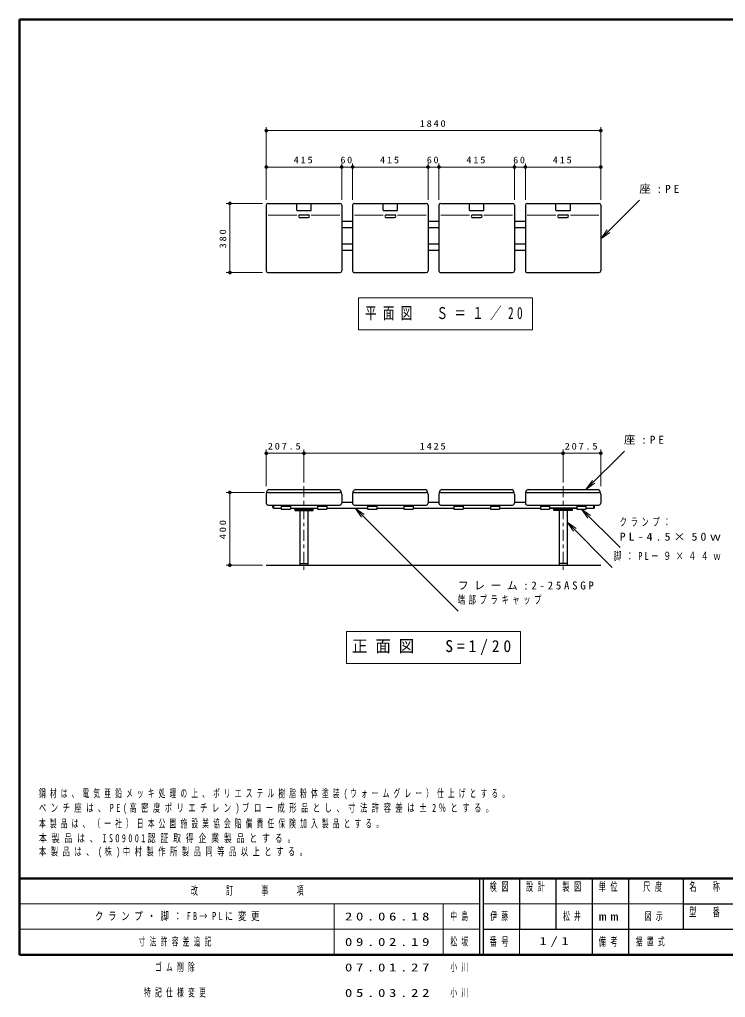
# Model space of a CAD drawing. Units: millimetres on the paper, scale 1:20. Extents: x -365 to 0, y -12 to 257.
# Drawn here: x -365 to -170.9, y -11.7 to 257 of the extents above; entities that cross this region are included whole.
import ezdxf

# ---------------------------------------------------------------- set-up
doc = ezdxf.new("R2010")
doc.units = ezdxf.units.MM
doc.linetypes.add('USER2', pattern=[6, 3, -1, 1, -1])
doc.layers.add('LY_1', color=7, linetype='Continuous', lineweight=25)
doc.layers.add('LY_3', color=7, linetype='Continuous', lineweight=13)
doc.styles.add('ＭＳ ゴシック', font='')
doc.styles.get('ＭＳ ゴシック').set_extended_font_data('MS Gothic')

# ---------------------------------------------------------------- blocks, each defined once
blk = doc.blocks.new('filled_dot')
at = {"color": 0, "linetype": 'Continuous', "lineweight": -2, "const_width": 1.25}
blk.add_lwpolyline([(-0.625, 0, 1), (0.625, 0, 1)], format="xyb", close=True, dxfattribs=at)
blk = doc.blocks.new('open_arrow')
at = {"color": 0, "linetype": 'Continuous', "lineweight": -2}
blk.add_lwpolyline([(7.5, 1.25), (0, 0), (7.5, -1.25)], dxfattribs=at)

msp = doc.modelspace()

# ---------------------------------------------------------------- linework, layer by layer
at = {"layer": 'LY_1', "lineweight": 13}
for p, q in [((-297.148, 207.473), (-297.148, 227.473)), ((-297.148, 226.473), (-205.148, 226.473)), ((-205.148, 207.473), (-205.148, 227.473)), ((-297.148, 216.473), (-276.398, 216.473)), ((-276.398, 207.473), (-276.398, 217.473)), ((-276.398, 216.473), (-273.398, 216.473)), ((-273.398, 207.473), (-273.398, 217.473)), ((-273.398, 216.473), (-252.648, 216.473)), ((-252.648, 207.473), (-252.648, 217.473)), ((-252.648, 216.473), (-249.648, 216.473)), ((-249.648, 207.473), (-249.648, 217.473)), ((-249.648, 216.473), (-228.898, 216.473)), ((-228.898, 207.473), (-228.898, 217.473)), ((-228.898, 216.473), (-225.898, 216.473)), ((-225.898, 207.473), (-225.898, 217.473)), ((-225.898, 216.473), (-205.148, 216.473)), ((-205.148, 196.754), (-194.541, 207.36)), ((-298.148, 206.473), (-308.148, 206.473)), ((-307.148, 187.473), (-307.148, 206.473)), ((-296.648, 203.242), (-288.773, 203.242)), ((-284.773, 203.242), (-276.898, 203.242)), ((-272.898, 203.242), (-265.023, 203.242)), ((-261.023, 203.242), (-253.148, 203.242)), ((-249.148, 203.242), (-241.273, 203.242)), ((-237.273, 203.242), (-229.398, 203.242)), ((-225.398, 203.242), (-217.523, 203.242)), ((-213.523, 203.242), (-205.648, 203.242)), ((-298.148, 187.473), (-308.148, 187.473)), ((-271.774, 180.559), (-271.774, 171.759)), ((-223.974, 180.559), (-271.774, 180.559)), ((-223.974, 171.759), (-223.974, 180.559)), ((-271.774, 171.759), (-223.974, 171.759)), ((-297.148, 128.81), (-297.148, 138.81)), ((-297.148, 137.81), (-286.773, 137.81)), ((-286.773, 129.81), (-286.773, 138.81)), ((-286.773, 137.81), (-215.523, 137.81)), ((-215.523, 129.81), (-215.523, 138.81)), ((-215.523, 137.81), (-205.148, 137.81)), ((-209.238, 127.81), (-198.632, 138.417)), ((-205.148, 128.81), (-205.148, 138.81)), ((-297.648, 127.06), (-308.173, 127.06)), ((-307.173, 107.06), (-307.173, 127.06)), ((-272.702, 122.71), (-244.418, 94.426)), ((-210.463, 122.485), (-199.857, 111.879)), ((-214.423, 118.892), (-201.99, 106.459)), ((-298.173, 107.06), (-308.173, 107.06)), ((-275.048, 88.826), (-275.048, 80.026)), ((-227.248, 88.826), (-275.048, 88.826)), ((-227.248, 80.026), (-227.248, 88.826)), ((-275.048, 80.026), (-227.248, 80.026))]:
    msp.add_line(p, q, dxfattribs=at)
at = {"layer": 'LY_1'}
for p, q in [((-297.148, 205.973), (-297.148, 187.973)), ((-296.648, 206.473), (-276.898, 206.473)), ((-288.773, 204.598), (-288.773, 206.223)), ((-288.673, 204.498), (-284.873, 204.498)), ((-284.773, 204.598), (-284.773, 206.223)), ((-276.398, 205.973), (-276.398, 187.973)), ((-273.398, 205.973), (-273.398, 187.973)), ((-272.898, 206.473), (-253.148, 206.473)), ((-265.023, 204.598), (-265.023, 206.223)), ((-264.923, 204.498), (-261.123, 204.498)), ((-261.023, 204.598), (-261.023, 206.223)), ((-252.648, 205.973), (-252.648, 187.973)), ((-249.648, 205.973), (-249.648, 187.973)), ((-249.148, 206.473), (-229.398, 206.473)), ((-241.273, 204.598), (-241.273, 206.223)), ((-241.173, 204.498), (-237.373, 204.498)), ((-237.273, 204.598), (-237.273, 206.223)), ((-228.898, 205.973), (-228.898, 187.973)), ((-225.898, 205.973), (-225.898, 187.973)), ((-225.398, 206.473), (-205.648, 206.473)), ((-217.523, 204.598), (-217.523, 206.223)), ((-217.423, 204.498), (-213.623, 204.498)), ((-213.523, 204.598), (-213.523, 206.223)), ((-205.148, 205.973), (-205.148, 187.973)), ((-287.898, 203.333), (-285.648, 203.333)), ((-287.898, 202.583), (-285.648, 202.583)), ((-276.398, 201.573), (-273.398, 201.573)), ((-264.148, 203.333), (-261.898, 203.333)), ((-264.148, 202.583), (-261.898, 202.583)), ((-252.648, 201.573), (-249.648, 201.573)), ((-240.398, 203.333), (-238.148, 203.333)), ((-240.398, 202.583), (-238.148, 202.583)), ((-228.898, 201.573), (-225.898, 201.573)), ((-216.648, 203.333), (-214.398, 203.333)), ((-216.648, 202.583), (-214.398, 202.583)), ((-276.398, 199.873), (-273.398, 199.873)), ((-252.648, 199.873), (-249.648, 199.873)), ((-228.898, 199.873), (-225.898, 199.873)), ((-276.398, 195.323), (-273.398, 195.323)), ((-276.398, 193.623), (-273.398, 193.623)), ((-252.648, 195.323), (-249.648, 195.323)), ((-252.648, 193.623), (-249.648, 193.623)), ((-228.898, 195.323), (-225.898, 195.323)), ((-228.898, 193.623), (-225.898, 193.623)), ((-296.648, 187.473), (-276.898, 187.473)), ((-272.898, 187.473), (-253.148, 187.473)), ((-249.148, 187.473), (-229.398, 187.473)), ((-225.398, 187.473), (-205.648, 187.473)), ((-297.148, 126.56), (-297.148, 124.06)), ((-297.048, 126.86), (-296.879, 127.449)), ((-296.648, 127.06), (-276.898, 127.06)), ((-296.398, 127.81), (-277.148, 127.81)), ((-276.498, 126.86), (-276.668, 127.449)), ((-276.398, 126.56), (-276.398, 124.06)), ((-273.398, 126.56), (-273.398, 124.06)), ((-273.298, 126.86), (-273.129, 127.449)), ((-272.898, 127.06), (-253.148, 127.06)), ((-272.648, 127.81), (-253.398, 127.81)), ((-252.748, 126.86), (-252.918, 127.449)), ((-252.648, 126.56), (-252.648, 124.06)), ((-249.648, 126.56), (-249.648, 124.06)), ((-249.548, 126.86), (-249.379, 127.449)), ((-249.148, 127.06), (-229.398, 127.06)), ((-248.898, 127.81), (-229.648, 127.81)), ((-228.998, 126.86), (-229.168, 127.449)), ((-228.898, 126.56), (-228.898, 124.06)), ((-225.898, 126.56), (-225.898, 124.06)), ((-225.798, 126.86), (-225.629, 127.449)), ((-225.398, 127.06), (-205.648, 127.06)), ((-225.148, 127.81), (-205.898, 127.81)), ((-205.248, 126.86), (-205.418, 127.449)), ((-205.148, 126.56), (-205.148, 124.06)), ((-276.398, 124.41), (-273.398, 124.41)), ((-252.648, 124.41), (-249.648, 124.41)), ((-228.898, 124.41), (-225.898, 124.41)), ((-296.648, 123.56), (-276.898, 123.56)), ((-295.298, 123.56), (-295.298, 122.71)), ((-295.148, 123.56), (-295.148, 122.71)), ((-295.148, 122.71), (-293.023, 122.71)), ((-293.023, 123.34), (-290.523, 123.34)), ((-293.023, 123.34), (-293.023, 122.485)), ((-293.023, 123.282), (-290.523, 123.282)), ((-293.023, 122.485), (-290.523, 122.485)), ((-290.523, 123.34), (-290.523, 122.485)), ((-290.523, 122.71), (-283.023, 122.71)), ((-289.273, 122.71), (-289.273, 122.11)), ((-289.273, 122.41), (-284.273, 122.41)), ((-289.273, 122.11), (-284.273, 122.11)), ((-288.508, 123.56), (-285.031, 123.56)), ((-287.873, 122.11), (-287.873, 107.06)), ((-285.673, 122.11), (-285.673, 107.06)), ((-284.273, 122.11), (-284.273, 122.71)), ((-283.023, 123.34), (-280.523, 123.34)), ((-283.023, 123.34), (-283.023, 122.485)), ((-283.023, 123.282), (-280.523, 123.282)), ((-283.023, 122.485), (-280.523, 122.485)), ((-280.548, 122.71), (-269.298, 122.71)), ((-280.523, 123.34), (-280.523, 122.485)), ((-272.898, 123.56), (-253.148, 123.56)), ((-269.273, 123.34), (-266.773, 123.34)), ((-269.273, 123.34), (-269.273, 122.485)), ((-269.273, 123.282), (-266.773, 123.282)), ((-269.273, 122.485), (-266.773, 122.485)), ((-266.773, 123.34), (-266.773, 122.485)), ((-266.773, 122.71), (-259.273, 122.71)), ((-259.273, 123.34), (-256.773, 123.34)), ((-259.273, 123.34), (-259.273, 122.485)), ((-259.273, 123.282), (-256.773, 123.282)), ((-259.273, 122.485), (-256.773, 122.485)), ((-256.773, 123.34), (-256.773, 122.485)), ((-256.773, 122.71), (-245.523, 122.71)), ((-249.148, 123.56), (-229.398, 123.56)), ((-245.523, 123.34), (-243.023, 123.34)), ((-245.523, 123.34), (-245.523, 122.485)), ((-245.523, 123.282), (-243.023, 123.282)), ((-245.523, 122.485), (-243.023, 122.485)), ((-243.023, 123.34), (-243.023, 122.485)), ((-243.023, 122.71), (-235.523, 122.71)), ((-235.523, 123.34), (-233.023, 123.34)), ((-235.523, 123.34), (-235.523, 122.485)), ((-235.523, 123.282), (-233.023, 123.282)), ((-235.523, 122.485), (-233.023, 122.485)), ((-233.023, 123.34), (-233.023, 122.485)), ((-232.998, 122.71), (-221.748, 122.71)), ((-225.398, 123.56), (-205.648, 123.56)), ((-221.773, 123.34), (-219.273, 123.34)), ((-221.773, 123.34), (-221.773, 122.485)), ((-221.773, 123.282), (-219.273, 123.282)), ((-221.773, 122.485), (-219.273, 122.485)), ((-219.273, 123.34), (-219.273, 122.485)), ((-219.273, 122.71), (-211.773, 122.71)), ((-211.773, 122.71), (-219.273, 122.71)), ((-218.023, 122.11), (-218.023, 122.71)), ((-213.023, 122.41), (-218.023, 122.41)), ((-213.023, 122.11), (-218.023, 122.11)), ((-217.258, 123.56), (-213.781, 123.56)), ((-216.623, 122.11), (-216.623, 107.06)), ((-214.423, 122.11), (-214.423, 107.06)), ((-213.023, 122.71), (-213.023, 122.11)), ((-211.773, 123.34), (-209.273, 123.34)), ((-211.773, 123.34), (-211.773, 122.485)), ((-211.773, 123.282), (-209.273, 123.282)), ((-211.773, 122.485), (-209.273, 122.485)), ((-209.273, 123.34), (-209.273, 122.485)), ((-209.273, 122.71), (-206.998, 122.71)), ((-207.148, 123.56), (-207.148, 122.71)), ((-206.998, 123.56), (-206.998, 122.71)), ((-287.873, 107.51), (-285.673, 107.51)), ((-214.423, 107.51), (-216.623, 107.51)), ((-297.173, 107.06), (-205.123, 107.06))]:
    msp.add_line(p, q, dxfattribs=at)
at = {"layer": 'LY_1', "linetype": 'USER2', "lineweight": 13}
for p, q in [((-286.773, 128.735), (-286.773, 105.485)), ((-215.523, 128.735), (-215.523, 105.485))]:
    msp.add_line(p, q, dxfattribs=at)
at = {"layer": 'LY_1'}
for centre, radius, start, end in [((-296.648, 205.973), 0.5, 89.99998, 179.99996), ((-288.673, 204.598), 0.1, 179.99996, 270), ((-284.873, 204.598), 0.1, 270.00002, 0), ((-276.898, 205.973), 0.5, 0, 89.99998), ((-272.898, 205.973), 0.5, 89.99998, 179.99996), ((-264.923, 204.598), 0.1, 179.99996, 270), ((-261.123, 204.598), 0.1, 270.00002, 0), ((-253.148, 205.973), 0.5, 0, 89.99998), ((-249.148, 205.973), 0.5, 89.99998, 179.99996), ((-241.173, 204.598), 0.1, 179.99996, 270), ((-237.373, 204.598), 0.1, 270.00002, 0), ((-229.398, 205.973), 0.5, 0, 89.99998), ((-225.398, 205.973), 0.5, 89.99998, 179.99996), ((-217.423, 204.598), 0.1, 179.99996, 270), ((-213.623, 204.598), 0.1, 270.00002, 0), ((-205.648, 205.973), 0.5, 0, 89.99998), ((-287.898, 202.958), 0.375, 89.99998, 270), ((-285.648, 202.958), 0.375, 270.00002, 89.99998), ((-264.148, 202.958), 0.375, 89.99998, 270), ((-261.898, 202.958), 0.375, 270.00002, 89.99998), ((-240.398, 202.958), 0.375, 89.99998, 270), ((-238.148, 202.958), 0.375, 270.00002, 89.99998), ((-216.648, 202.958), 0.375, 89.99998, 270), ((-214.398, 202.958), 0.375, 270.00002, 89.99998), ((-296.648, 187.973), 0.5, 179.99996, 270), ((-276.898, 187.973), 0.5, 270.00002, 0), ((-272.898, 187.973), 0.5, 179.99996, 270), ((-253.148, 187.973), 0.5, 270.00002, 0), ((-249.148, 187.973), 0.5, 179.99996, 270), ((-229.398, 187.973), 0.5, 270.00002, 0), ((-225.398, 187.973), 0.5, 179.99996, 270), ((-205.648, 187.973), 0.5, 270.00002, 0), ((-296.648, 126.56), 0.5, 89.99998, 179.99996), ((-296.398, 127.31), 0.5, 89.99998, 163.92675), ((-277.148, 127.31), 0.5, 16.07321, 89.99998), ((-276.898, 126.56), 0.5, 0, 89.99998), ((-272.898, 126.56), 0.5, 89.99998, 179.99996), ((-272.648, 127.31), 0.5, 89.99998, 163.92675), ((-253.398, 127.31), 0.5, 16.07321, 89.99998), ((-253.148, 126.56), 0.5, 0, 89.99998), ((-249.148, 126.56), 0.5, 89.99998, 179.99996), ((-248.898, 127.31), 0.5, 89.99998, 163.92675), ((-229.648, 127.31), 0.5, 16.07321, 89.99998), ((-229.398, 126.56), 0.5, 0, 89.99998), ((-225.398, 126.56), 0.5, 89.99998, 179.99996), ((-225.148, 127.31), 0.5, 89.99998, 163.92675), ((-205.898, 127.31), 0.5, 16.07321, 89.99998), ((-205.648, 126.56), 0.5, 0, 89.99998), ((-296.648, 124.06), 0.5, 179.99996, 270), ((-276.898, 124.06), 0.5, 270.00002, 0), ((-272.898, 124.06), 0.5, 179.99996, 270), ((-253.148, 124.06), 0.5, 270.00002, 0), ((-249.148, 124.06), 0.5, 179.99996, 270), ((-229.398, 124.06), 0.5, 270.00002, 0), ((-225.398, 124.06), 0.5, 179.99996, 270), ((-205.648, 124.06), 0.5, 270.00002, 0), ((-292.965, 123.56), 2.483, 179.99996, 200.01597), ((-209.331, 123.56), 2.483, 339.98399, 0)]:
    msp.add_arc(centre, radius, start, end, dxfattribs=at)
at = {"layer": 'LY_3', "lineweight": 50}
for p, q in [((-365, 257), (-365, 0)), ((0, 257), (-365, 257)), ((-365, 21), (0, 21)), ((-365, 0), (0, 0))]:
    msp.add_line(p, q, dxfattribs=at)
at = {"layer": 'LY_3', "color": 211, "lineweight": 25}
for p, q in [((-238.5, 21), (-238.5, 0)), ((-237.5, 21), (-237.5, 0)), ((-227.5, 21), (-227.5, 7)), ((-217.5, 21), (-217.5, 7)), ((-207.5, 21), (-207.5, 0)), ((-197.5, 21), (-197.5, 7)), ((-182.5, 21), (-182.5, 7)), ((-182.5, 14), (-70, 14)), ((-237.5, 7), (0, 7))]:
    msp.add_line(p, q, dxfattribs=at)
at = {"layer": 'LY_3'}
for p, q in [((-365, 14), (-238.5, 14)), ((-278.5, 14), (-278.5, 0)), ((-248.5, 14), (-248.5, 0)), ((-237.5, 14), (-182.5, 14)), ((-365, 7), (-238.5, 7)), ((-227.5, 7), (-227.5, 0))]:
    msp.add_line(p, q, dxfattribs=at)
at = {"layer": 'LY_3', "lineweight": 25}
msp.add_line((-197.5, 7), (-197.5, 0), dxfattribs=at)

# ---------------------------------------------------------------- block references
at = {"layer": 'LY_1', "lineweight": 13, "xscale": 0.4, "yscale": 0.4}
for p in [(-297.148, 226.473), (-297.148, 216.473), (-297.148, 137.81)]:
    msp.add_blockref('filled_dot', p, dxfattribs=at)
for name, p, rotation in [('filled_dot', (-205.148, 226.473), 180), ('filled_dot', (-276.398, 216.473), 180), ('filled_dot', (-273.398, 216.473), 180), ('filled_dot', (-252.648, 216.473), 180), ('filled_dot', (-249.648, 216.473), 180), ('filled_dot', (-228.898, 216.473), 180), ('filled_dot', (-225.898, 216.473), 180), ('filled_dot', (-205.148, 216.473), 180), ('filled_dot', (-307.148, 206.473), 270), ('open_arrow', (-205.148, 196.754), 45), ('filled_dot', (-307.148, 187.473), 90), ('filled_dot', (-286.773, 137.81), 180), ('filled_dot', (-215.523, 137.81), 180), ('filled_dot', (-205.148, 137.81), 180), ('open_arrow', (-209.238, 127.81), 45), ('filled_dot', (-307.173, 127.06), 270), ('open_arrow', (-272.702, 122.71), 315), ('open_arrow', (-210.463, 122.485), 315), ('open_arrow', (-214.423, 118.892), 315), ('filled_dot', (-307.173, 107.06), 90)]:
    msp.add_blockref(name, p, dxfattribs=dict(at, rotation=rotation))

# ---------------------------------------------------------------- texts
at = {"layer": 'LY_1', "style": 'ＭＳ ゴシック'}
for s, insert, char_height, attachment_point in [('\\T1.33;\\W1.15;1840', (-251.148, 227.473), 1.833, 8), ('\\T1.33;\\W1.15;415', (-286.773, 217.473), 1.833, 8), ('\\T1.34;\\W1.1;60', (-274.898, 217.473), 1.833, 8), ('\\T1.33;\\W1.15;415', (-263.023, 217.473), 1.833, 8), ('\\T1.34;\\W1.1;60', (-251.148, 217.473), 1.833, 8), ('\\T1.33;\\W1.15;415', (-239.273, 217.473), 1.833, 8), ('\\T1.34;\\W1.1;60', (-227.398, 217.473), 1.833, 8), ('\\T1.33;\\W1.15;415', (-215.523, 217.473), 1.833, 8), ('\\T1.5;\\W1.05;座:PE', (-194.564, 210.36), 2.199, 4), ('\\T1.56;\\W0.7;平面図\u3000Ｓ＝１／20', (-247.874, 176.159), 3.299, 5), ('\\T1.5;\\W1.05;座:PE', (-198.78, 141.417), 2.199, 4), ('\\T1.33;\\W1.15;207.5', (-291.973, 138.81), 1.833, 8), ('\\T1.33;\\W1.15;1425', (-251.148, 138.81), 1.833, 8), ('\\T1.33;\\W1.15;207.5', (-210.323, 138.81), 1.833, 8), ('\\T1.5;\\W0.65;クランプ：', (-199.962, 118.879), 2.199, 4), ('\\T1.5;\\W1.1;PL-4.5×50ｗ', (-199.962, 114.879), 2.199, 4), ('\\T1.58;\\W0.7;脚：PL－９×４４ｗ', (-201.639, 109.459), 2.199, 4), ('\\T1.5;フレーム:2-25ASGP', (-244.491, 101.426), 2.199, 4), ('\\T1.5;\\W0.65;端部プラキャップ', (-244.491, 97.426), 2.199, 4), ('\\T1.5;\\W0.95;正面図\u3000S=1/20', (-251.148, 84.426), 3.299, 5), ('\\T1.62;\\W0.6;鋼材は、電気亜鉛メッキ処理の上、ポリエステル樹脂粉体塗装(ウォームグレー）仕上げとする。', (-359.655, 42.683), 2.199, 7), ('\\T1.62;\\W0.65;ベンチ座は、PE(高密度ポリエチレン)ブロー成形品とし、寸法許容差は±2％とする。', (-359.655, 38.683), 2.199, 7), ('\\T1.62;\\W0.6;本製品は、（一社）日本公園施設業協会賠償責任保険加入製品とする。', (-359.655, 34.683), 2.199, 7), ('\\T1.62;\\W0.7;本製品は、ISO9001認証取得企業製品とする。', (-359.655, 30.683), 2.199, 7), ('\\T1.62;\\W0.65;本製品は、(株)中村製作所製品同等品以上とする。', (-359.655, 26.683), 2.199, 7), ('\\T1.56;\\W0.75;クランプ・脚：FB→PLに変更', (-344.25, 10.5), 2.199, 4), ('\\T1.5;\\W1.35;20.06.18', (-275.5, 10.5), 2.199, 4), ('\\T1.64;\\W0.6;中島', (-246.5, 10.5), 2.199, 4), ('\\T1.64;\\W0.6;伊藤', (-232.5, 10.5), 2.199, 5), ('\\T1.64;\\W0.6;松井', (-212.5, 10.5), 2.199, 5), ('\\T1.64;\\W0.6;図示', (-190, 10.5), 2.199, 5), ('\\T1.64;\\W0.6;寸法許容差追記', (-332.25, 3.5), 2.199, 4), ('\\T1.5;\\W1.35;09.02.19', (-275.5, 3.5), 2.199, 4), ('\\T1.64;\\W0.6;松坂', (-246.5, 3.5), 2.199, 4), ('\\T1.5;\\W1.35;1/1', (-217.5, 3.5), 2.199, 5), ('\\T1.64;\\W0.6;据置式', (-195.5, 3.5), 2.199, 4), ('\\T1.64;\\W0.6;ゴム削除', (-327.75, -3.5), 2.199, 4), ('\\T1.5;\\W1.35;07.01.27', (-275.5, -3.5), 2.199, 4), ('\\T1.64;\\W0.6;小川', (-246.5, -3.5), 2.199, 4), ('\\T1.64;\\W0.6;特記仕様変更', (-330.75, -10.5), 2.199, 4), ('\\T1.5;\\W1.35;05.03.22', (-275.5, -10.5), 2.199, 4), ('\\T1.64;\\W0.6;小川', (-246.5, -10.5), 2.199, 4)]:
    msp.add_mtext(s, dxfattribs=dict(at, insert=insert, char_height=char_height, attachment_point=attachment_point))
at = {"layer": 'LY_1', "char_height": 1.833, "attachment_point": 8, "rotation": 90, "style": 'ＭＳ ゴシック'}
for s, insert in [('\\T1.33;\\W1.15;380', (-308.148, 196.973)), ('\\T1.33;\\W1.15;400', (-308.173, 117.06))]:
    msp.add_mtext(s, dxfattribs=dict(at, insert=insert))
at = {"layer": 'LY_3', "color": 4, "char_height": 2.346, "style": 'ＭＳ ゴシック'}
for s, insert, attachment_point in [('\\T1.64;\\W0.6;改\u3000\u3000訂\u3000\u3000事\u3000\u3000項', (-301.75, 17.5), 5), ('\\T1.64;\\W0.6;検図', (-232.5, 19.9), 2), ('\\T1.64;\\W0.6;設計', (-222.5, 19.9), 2), ('\\T1.64;\\W0.6;製図', (-212.5, 19.9), 2), ('\\T1.64;\\W0.6;単位', (-202.5, 19.9), 2), ('\\T1.64;\\W0.6;尺度', (-190.25, 19.9), 2), ('\\T1.64;\\W0.6;名\u3000称', (-176, 19.9), 2), ('\\T1.5;\\W1.35;mm', (-202.5, 10.5), 5), ('\\T1.64;\\W0.6;型\u3000番', (-176, 12.9), 2), ('\\T1.64;\\W0.6;番号', (-232.5, 3.5), 5), ('\\T1.64;\\W0.6;備考', (-202.5, 3.5), 5)]:
    msp.add_mtext(s, dxfattribs=dict(at, insert=insert, attachment_point=attachment_point))

doc.saveas('drawing.dxf')
